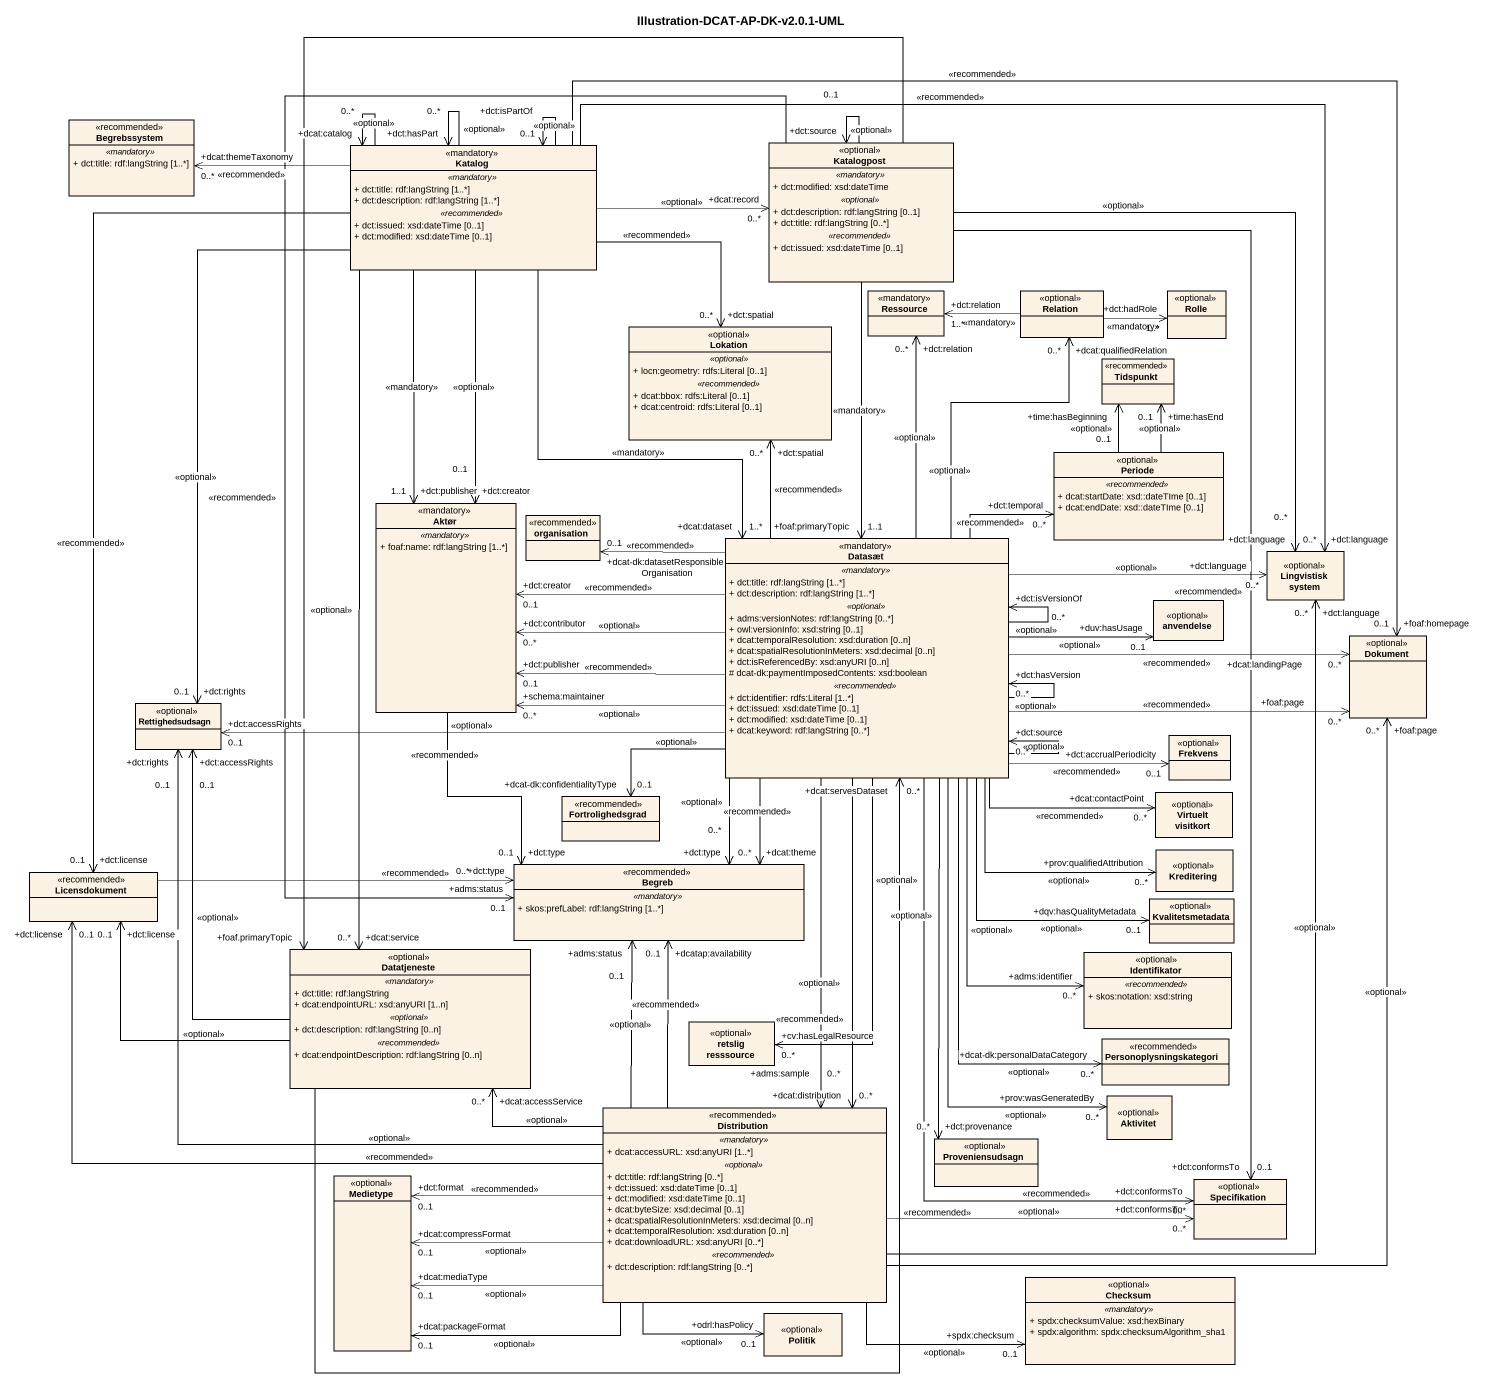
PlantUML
@startuml
title Illustration-DCAT-AP-DK-v2.0.1-UML
hide circle
hide empty members
skinparam classAttributeIconSize 0
class Begrebssystem <<recommended>> {
  .. <<mandatory>> ..
  + dct:title: rdf:langString [1..*]
}
class Katalog <<mandatory>> {
  .. <<mandatory>> ..
  + dct:title: rdf:langString [1..*]
  + dct:description: rdf:langString [1..*]
  .. <<recommended>> ..
  + dct:issued: xsd:dateTime [0..1]
  + dct:modified: xsd:dateTime [0..1]
}
class Katalogpost <<optional>> {
  .. <<mandatory>> ..
  + dct:modified: xsd:dateTime
  .. <<optional>> ..
  + dct:description: rdf:langString [0..1]
  + dct:title: rdf:langString [0..*]
  .. <<recommended>> ..
  + dct:issued: xsd:dateTime [0..1]
}
class Ressource <<mandatory>>
class Relation <<optional>>
class Rolle <<optional>>
class Lokation <<optional>> {
  .. <<optional>> ..
  + locn:geometry: rdfs:Literal [0..1]
  .. <<recommended>> ..
  + dcat:bbox: rdfs:Literal [0..1]
  + dcat:centroid: rdfs:Literal [0..1]
}
class Tidspunkt <<recommended>>
class Periode <<optional>> {
  .. <<recommended>> ..
  + dcat:startDate: xsd::dateTIme [0..1]
  + dcat:endDate: xsd::dateTIme [0..1]
}
class Aktør <<mandatory>> {
  .. <<mandatory>> ..
  + foaf:name: rdf:langString [1..*]
}
class organisation <<recommended>>
class Datasæt <<mandatory>> {
  .. <<mandatory>> ..
  + dct:title: rdf:langString [1..*]
  + dct:description: rdf:langString [1..*]
  .. <<optional>> ..
  + adms:versionNotes: rdf:langString [0..*]
  + owl:versionInfo: xsd:string [0..1]
  + dcat:temporalResolution: xsd:duration [0..n]
  + dcat:spatialResolutionInMeters: xsd:decimal [0..n]
  + dct:isReferencedBy: xsd:anyURI [0..n]
  # dcat-dk:paymentImposedContents: xsd:boolean
  .. <<recommended>> ..
  + dct:identifier: rdfs:Literal [1..*]
  + dct:issued: xsd:dateTime [0..1]
  + dct:modified: xsd:dateTime [0..1]
  + dcat:keyword: rdf:langString [0..*]
}
class "Lingvistisk system" as Lingvistisk_system <<optional>>
class anvendelse <<optional>>
class Dokument <<optional>>
class Rettighedsudsagn <<optional>>
class Frekvens <<optional>>
class Fortrolighedsgrad <<recommended>>
class "Virtuelt visitkort" as Virtuelt_visitkort <<optional>>
class Kreditering <<optional>>
class Licensdokument <<recommended>>
class Begreb <<recommended>> {
  .. <<mandatory>> ..
  + skos:prefLabel: rdf:langString [1..*]
}
class Kvalitetsmetadata <<optional>>
class Datatjeneste <<optional>> {
  .. <<mandatory>> ..
  + dct:title: rdf:langString
  + dcat:endpointURL: xsd:anyURI [1..n]
  .. <<optional>> ..
  + dct:description: rdf:langString [0..n]
  .. <<recommended>> ..
  + dcat:endpointDescription: rdf:langString [0..n]
}
class Identifikator <<optional>> {
  .. <<recommended>> ..
  + skos:notation: xsd:string
}
class "retslig resssource" as retslig_resssource <<optional>>
class Personoplysningskategori <<recommended>>
class Distribution <<recommended>> {
  .. <<mandatory>> ..
  + dcat:accessURL: xsd:anyURI [1..*]
  .. <<optional>> ..
  + dct:title: rdf:langString [0..*]
  + dct:issued: xsd:dateTime [0..1]
  + dct:modified: xsd:dateTime [0..1]
  + dcat:byteSize: xsd:decimal [0..1]
  + dcat:spatialResolutionInMeters: xsd:decimal [0..n]
  + dcat:temporalResolution: xsd:duration [0..n]
  + dcat:downloadURL: xsd:anyURI [0..*]
  .. <<recommended>> ..
  + dct:description: rdf:langString [0..*]
}
class Aktivitet <<optional>>
class Proveniensudsagn <<optional>>
class Medietype <<optional>>
class Specifikation <<optional>>
class Checksum <<optional>> {
  .. <<mandatory>> ..
  + spdx:checksumValue: xsd:hexBinary
  + spdx:algorithm: spdx:checksumAlgorithm_sha1
}
class Politik <<optional>>
Katalog -left-> "+dcat:themeTaxonomy\n0..*" Begrebssystem : <<recommended>>
Katalog --> "+dct:hasPart\n0..*" Katalog : <<optional>>
Katalog --> "+dct:isPartOf\n0..1" Katalog : <<optional>>
Katalog --> "+dcat:catalog\n0..*" Katalog : <<optional>>
Katalog -right-> "+dcat:record\n0..*" Katalogpost : <<optional>>
Katalog --> "+dct:spatial\n0..*" Lokation : <<recommended>>
Katalog --> "+dct:publisher\n1..1" Aktør : <<mandatory>>
Katalog --> "+dct:creator\n0..1" Aktør : <<optional>>
Katalog --> "+dcat:dataset\n1..*" Datasæt : <<mandatory>>
Katalog -right-> "+dct:language\n0..*" Lingvistisk_system : <<recommended>>
Katalog -right-> "+foaf:homepage\n0..1" Dokument : <<recommended>>
Katalog --> "+dct:rights\n0..1" Rettighedsudsagn : <<optional>>
Katalog --> "+dct:license\n0..1" Licensdokument : <<recommended>>
Katalog --> "+dcat:service\n0..*" Datatjeneste : <<optional>>
Katalogpost --> "+dct:source\n0..1" Katalogpost : <<optional>>
Katalogpost --> "+foaf:primaryTopic\n1..1" Datasæt : <<mandatory>>
Katalogpost --> "+dct:language\n0..*" Lingvistisk_system : <<optional>>
Katalogpost --> "+adms:status\n0..1" Begreb : <<recommended>>
Katalogpost --> "+foaf.primaryTopic" Datatjeneste
Katalogpost --> "+dct:conformsTo\n0..1" Specifikation : <<recommended>>
Relation -left-> "+dct:relation\n1..*" Ressource : <<mandatory>>
Relation -right-> "+dct:hadRole\n1..*" Rolle : <<mandatory>>
Periode -up-> "+time:hasEnd\n0..1" Tidspunkt : <<optional>>
Periode -up-> "+time:hasBeginning\n0..1" Tidspunkt : <<optional>>
Aktør --> "+dct:type\n0..1" Begreb : <<recommended>>
Datasæt -up-> "+dct:relation\n0..*" Ressource : <<optional>>
Datasæt -up-> "+dcat:qualifiedRelation\n0..*" Relation : <<optional>>
Datasæt -up-> "+dct:spatial\n0..*" Lokation : <<recommended>>
Datasæt -right-> "+dct:temporal\n0..*" Periode : <<recommended>>
Datasæt -left-> "+schema:maintainer\n0..*" Aktør : <<optional>>
Datasæt -left-> "+dct:creator\n0..1" Aktør : <<recommended>>
Datasæt -left-> "+dct:publisher\n0..1" Aktør : <<recommended>>
Datasæt -left-> "+dct:contributor\n0..*" Aktør : <<optional>>
Datasæt -left-> "+dcat-dk:datasetResponsibleOrganisation\n0..1" organisation : <<recommended>>
Datasæt --> "+dct:isVersionOf\n0..*" Datasæt : <<optional>>
Datasæt --> "+dct:source\n0..*" Datasæt : <<optional>>
Datasæt --> "+dct:hasVersion\n0..*" Datasæt : <<optional>>
Datasæt -right-> "+dct:language\n0..*" Lingvistisk_system : <<optional>>
Datasæt -right-> "+duv:hasUsage\n0..1" anvendelse : <<optional>>
Datasæt -right-> "+foaf:page\n0..*" Dokument : <<recommended>>
Datasæt -right-> "+dcat:landingPage\n0..*" Dokument : <<recommended>>
Datasæt -left-> "+dct:accessRights\n0..1" Rettighedsudsagn : <<optional>>
Datasæt -right-> "+dct:accrualPeriodicity\n0..1" Frekvens : <<recommended>>
Datasæt --> "+dcat-dk:confidentialityType\n0..1" Fortrolighedsgrad : <<optional>>
Datasæt -right-> "+dcat:contactPoint\n0..*" Virtuelt_visitkort : <<recommended>>
Datasæt --> "+prov:qualifiedAttribution\n0..*" Kreditering : <<optional>>
Datasæt --> "+dcat:theme\n0..*" Begreb : <<recommended>>
Datasæt --> "+dct:type\n0..*" Begreb : <<optional>>
Datasæt --> "+dqv:hasQualityMetadata\n0..1" Kvalitetsmetadata : <<optional>>
Datasæt --> "+adms:identifier\n0..*" Identifikator : <<optional>>
Datasæt --> "+cv:hasLegalResource\n0..*" retslig_resssource : <<optional>>
Datasæt --> "+dcat-dk:personalDataCategory\n0..*" Personoplysningskategori : <<optional>>
Datasæt --> "+dcat:distribution\n0..*" Distribution : <<recommended>>
Datasæt --> "+adms:sample\n0..*" Distribution : <<optional>>
Datasæt --> "+prov:wasGeneratedBy\n0..*" Aktivitet : <<optional>>
Datasæt --> "+dct:provenance\n0..*" Proveniensudsagn : <<optional>>
Datasæt --> "+dct:conformsTo\n0..*" Specifikation : <<recommended>>
Licensdokument -right-> "+dct:type\n0..*" Begreb : <<recommended>>
Datatjeneste -up-> "+dcat:servesDataset\n0..*" Datasæt : <<recommended>>
Datatjeneste -up-> "+dct:accessRights\n0..1" Rettighedsudsagn : <<optional>>
Datatjeneste -left-> "+dct:license\n0..1" Licensdokument : <<optional>>
Distribution -up-> "+dct:language\n0..*" Lingvistisk_system : <<optional>>
Distribution -up-> "+foaf:page\n0..*" Dokument : <<optional>>
Distribution -up-> "+dct:rights\n0..1" Rettighedsudsagn : <<optional>>
Distribution -left-> "+dct:license\n0..1" Licensdokument : <<recommended>>
Distribution -up-> "+dcatap:availability\n0..1" Begreb : <<recommended>>
Distribution -up-> "+adms:status\n0..1" Begreb : <<optional>>
Distribution -left-> "+dcat:accessService\n0..*" Datatjeneste : <<optional>>
Distribution -left-> "+dcat:mediaType\n0..1" Medietype : <<optional>>
Distribution -left-> "+dcat:compressFormat\n0..1" Medietype : <<optional>>
Distribution -left-> "+dct:format\n0..1" Medietype : <<recommended>>
Distribution -left-> "+dcat:packageFormat\n0..1" Medietype : <<optional>>
Distribution -right-> "+dct:conformsTo\n0..*" Specifikation : <<optional>>
Distribution -right-> "+spdx:checksum\n0..1" Checksum : <<optional>>
Distribution --> "+odrl:hasPolicy\n0..1" Politik : <<optional>>
@enduml
